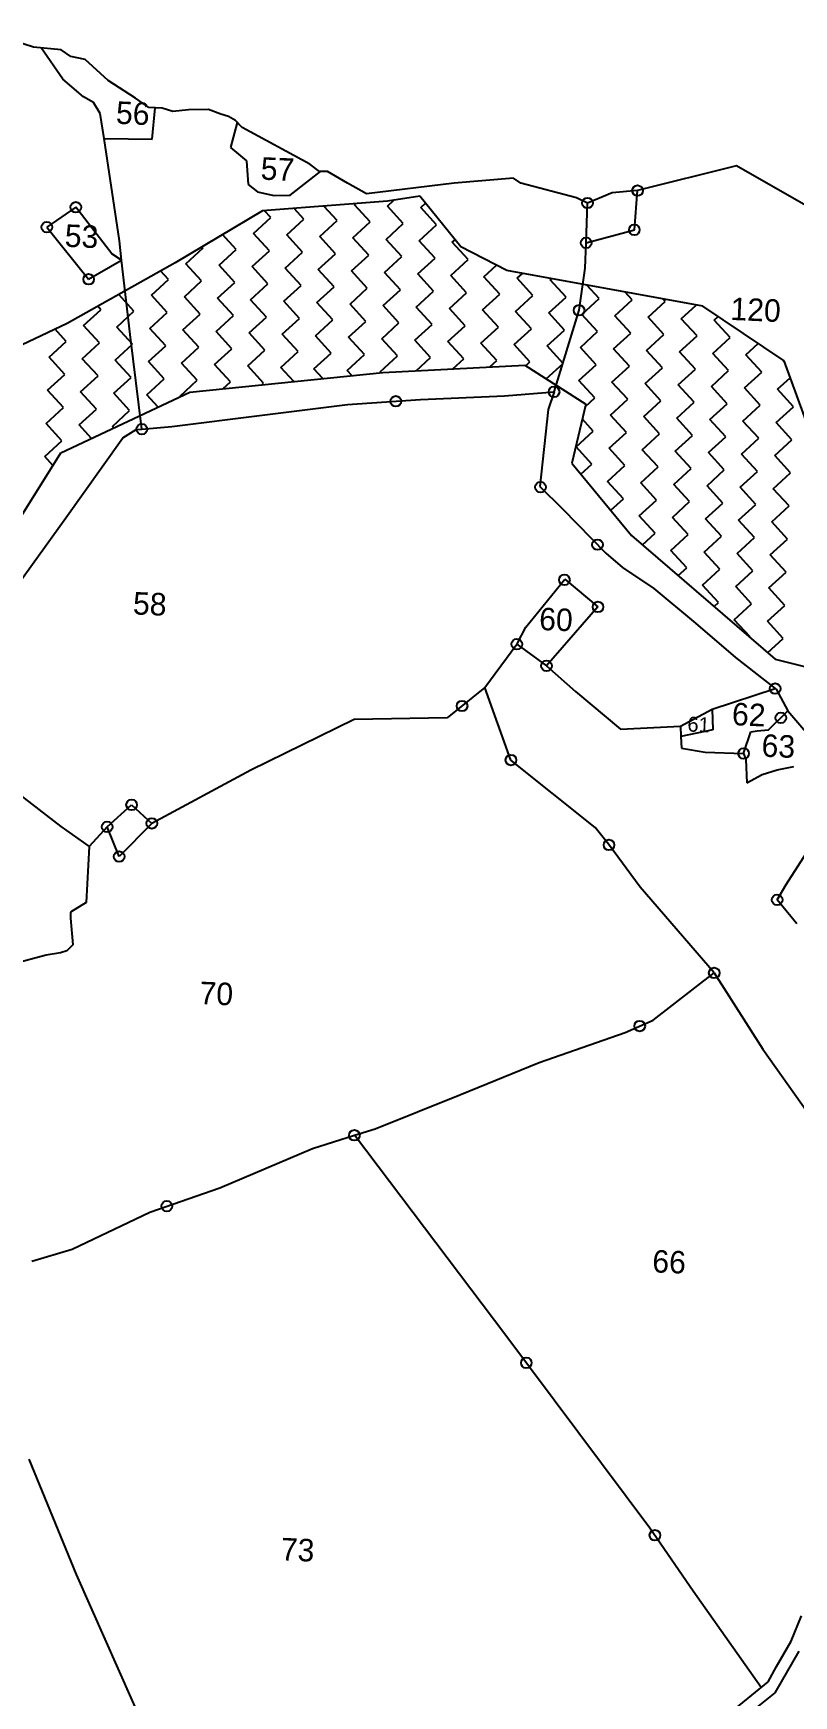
# Model space of a CAD drawing. Header units: metres. Extents: x 325382 to 334163, y 1808984 to 1815491.
# Drawn here: x 330589 to 331198, y 1813295 to 1814627 of the extents above; entities that cross this region are included whole.
import ezdxf

# ---------------------------------------------------------------- set-up
doc = ezdxf.new("R2010")
doc.units = ezdxf.units.M
doc.header["$MEASUREMENT"] = 0
for name, color, linetype in [('POLY_HATCH', 12, 'Continuous'), ('POLY_PARCEL', 6, 'Continuous'), ('POLY_WATER', 4, 'Continuous'), ('TEXT_PARCEL', 7, 'Continuous')]:
    doc.layers.add(name, color=color, linetype=linetype)
doc.styles.add('TEXT_MAP', font='', dxfattribs={"height": 1.8})
doc.styles.get('TEXT_MAP').set_extended_font_data('Kruti Dev 050')

msp = doc.modelspace()

# ---------------------------------------------------------------- linework, layer by layer
for centre in [(331072.6, 1814500.6), (330622.7, 1814487.3), (331032.5, 1814490.7), (330599.5, 1814471.3), (331070, 1814469.2), (331031.4, 1814458.8), (330633, 1814429.6), (331025.7, 1814404.8), (330879, 1814331.9), (331005.7, 1814339.5), (330675.6, 1814309.6), (330994.9, 1814263.1), (331040.5, 1814217.1), (331014, 1814188.9), (331040.9, 1814167.2), (330975.9, 1814137.4), (330999.7, 1814120.1), (331182.8, 1814101.8), (330932, 1814087.9), (331187.3, 1814078.4), (330971.2, 1814044.6), (331157.5, 1814049.9), (330667.4, 1814008.7), (330647.8, 1813991.1), (330683.6, 1813993.9), (331049.7, 1813976.6), (330657.4, 1813967.3), (331184.4, 1813932.7), (331134, 1813874.1), (331074.3, 1813831.6), (330845.8, 1813744.1), (330695.6, 1813687.3), (330983.5, 1813561.9), (331086.5, 1813423.8)]:
    msp.add_circle(centre, 4.26)
at = {"layer": 'POLY_HATCH'}
for p, q in [((330898.2, 1814496.1), (330872.2, 1814492.1)), ((330931.1, 1814455.6), (330898.2, 1814496.1)), ((330772.1, 1814484.4), (330702.2, 1814442.9)), ((330872.2, 1814492.1), (330772.1, 1814484.4)), ((330702.2, 1814442.9), (330615.7, 1814394.1)), ((330967.9, 1814436.6), (330931.1, 1814455.6)), ((331124.8, 1814408), (330967.9, 1814436.6)), ((331189.9, 1814364.2), (331124.8, 1814408)), ((330615.7, 1814394.1), (330495.6, 1814337.2)), ((331228.6, 1814258.3), (331189.9, 1814364.2)), ((330713.9, 1814339.2), (330868.6, 1814354.9)), ((330868.6, 1814354.9), (330982.2, 1814360.9)), ((330982.2, 1814360.9), (331031.2, 1814329.6)), ((330610.8, 1814290.7), (330713.9, 1814339.2)), ((331031.2, 1814329.6), (331019.9, 1814282.3)), ((330575.1, 1814233.9), (330610.8, 1814290.7)), ((331019.9, 1814282.3), (331067.8, 1814224.5)), ((331067.8, 1814224.5), (331182.9, 1814125.3)), ((331182.9, 1814125.3), (331277, 1814101.6))]:
    msp.add_line(p, q, dxfattribs=at)
at = {"layer": 'POLY_HATCH', "linetype": 'Continuous'}
for p, q in [((330778.9, 1814479), (330773.8, 1814484.5)), ((330805.4, 1814477.8), (330797.6, 1814486.3)), ((330832, 1814476.6), (330821.4, 1814488.2)), ((330845.8, 1814489.3), (330846.7, 1814490.1)), ((330858.5, 1814475.5), (330845.8, 1814489.3)), ((330872.3, 1814488.1), (330877.5, 1814492.9)), ((330885, 1814474.3), (330872.3, 1814488.1)), ((330898.9, 1814487), (330902.7, 1814490.5)), ((330911.5, 1814473.1), (330898.9, 1814487)), ((330765.1, 1814466.3), (330778.9, 1814479)), ((330791.6, 1814465.1), (330805.4, 1814477.8)), ((330818.1, 1814463.9), (330832, 1814476.6)), ((330844.6, 1814462.8), (330858.5, 1814475.5)), ((330871.2, 1814461.6), (330885, 1814474.3)), ((330897.7, 1814460.4), (330911.5, 1814473.1)), ((330751.2, 1814453.6), (330740.3, 1814465.5)), ((330777.8, 1814452.4), (330765.1, 1814466.3)), ((330804.3, 1814451.3), (330791.6, 1814465.1)), ((330830.8, 1814450.1), (330818.1, 1814463.9)), ((330857.3, 1814448.9), (330844.6, 1814462.8)), ((330883.8, 1814447.8), (330871.2, 1814461.6)), ((330910.4, 1814446.6), (330897.7, 1814460.4)), ((330924.2, 1814459.3), (330926.5, 1814461.3)), ((330936.9, 1814445.4), (330924.2, 1814459.3)), ((330710.9, 1814442.1), (330724.7, 1814454.8)), ((330724.7, 1814454.8), (330723.8, 1814455.7)), ((330737.4, 1814440.9), (330751.2, 1814453.6)), ((330763.9, 1814439.8), (330777.8, 1814452.4)), ((330790.4, 1814438.6), (330804.3, 1814451.3)), ((330816.9, 1814437.4), (330830.8, 1814450.1)), ((330843.5, 1814436.3), (330857.3, 1814448.9)), ((330870, 1814435.1), (330883.8, 1814447.8)), ((330896.5, 1814433.9), (330910.4, 1814446.6)), ((330923, 1814432.7), (330936.9, 1814445.4)), ((330683.2, 1814416.8), (330697, 1814429.4)), ((330697, 1814429.4), (330690.6, 1814436.4)), ((330723.5, 1814428.3), (330710.9, 1814442.1)), ((330750.1, 1814427.1), (330737.4, 1814440.9)), ((330776.6, 1814425.9), (330763.9, 1814439.8)), ((330803.1, 1814424.7), (330790.4, 1814438.6)), ((330829.6, 1814423.6), (330816.9, 1814437.4)), ((330856.1, 1814422.4), (330843.5, 1814436.3)), ((330882.7, 1814421.2), (330870, 1814435.1)), ((330909.2, 1814420.1), (330896.5, 1814433.9)), ((330935.7, 1814418.9), (330923, 1814432.7)), ((330949.6, 1814431.6), (330959.7, 1814440.9)), ((330962.2, 1814417.7), (330949.6, 1814431.6)), ((330976.1, 1814430.4), (330980.4, 1814434.3)), ((330988.8, 1814416.6), (330976.1, 1814430.4)), ((331002.6, 1814429.2), (331003.6, 1814430.1)), ((330669.3, 1814404.1), (330657.1, 1814417.4)), ((330695.8, 1814402.9), (330683.2, 1814416.8)), ((330709.7, 1814415.6), (330723.5, 1814428.3)), ((330736.2, 1814414.4), (330750.1, 1814427.1)), ((330762.7, 1814413.2), (330776.6, 1814425.9)), ((330789.3, 1814412.1), (330803.1, 1814424.7)), ((330815.8, 1814410.9), (330829.6, 1814423.6)), ((330842.3, 1814409.7), (330856.1, 1814422.4)), ((330868.8, 1814408.6), (330882.7, 1814421.2)), ((330895.3, 1814407.4), (330909.2, 1814420.1)), ((330921.9, 1814406.2), (330935.7, 1814418.9)), ((330948.4, 1814405.1), (330962.2, 1814417.7)), ((330974.9, 1814403.9), (330988.8, 1814416.6)), ((331015.3, 1814415.4), (331002.6, 1814429.2)), ((331041.8, 1814414.2), (331032, 1814424.9)), ((331068.3, 1814413.1), (331062.6, 1814419.3)), ((330629, 1814392.6), (330642.8, 1814405.2)), ((330642.8, 1814405.2), (330640.3, 1814408)), ((330655.5, 1814391.4), (330669.3, 1814404.1)), ((330682, 1814390.2), (330695.8, 1814402.9)), ((330722.4, 1814401.7), (330709.7, 1814415.6)), ((330748.9, 1814400.6), (330736.2, 1814414.4)), ((330775.4, 1814399.4), (330762.7, 1814413.2)), ((330801.9, 1814398.2), (330789.3, 1814412.1)), ((330828.5, 1814397.1), (330815.8, 1814410.9)), ((330855, 1814395.9), (330842.3, 1814409.7)), ((330881.5, 1814394.7), (330868.8, 1814408.6)), ((330908, 1814393.5), (330895.3, 1814407.4)), ((330934.5, 1814392.4), (330921.9, 1814406.2)), ((330961.1, 1814391.2), (330948.4, 1814405.1)), ((330987.6, 1814390), (330974.9, 1814403.9)), ((331001.4, 1814402.7), (331015.3, 1814415.4)), ((331014.1, 1814388.9), (331001.4, 1814402.7)), ((331027.9, 1814401.5), (331041.8, 1814414.2)), ((331054.5, 1814400.4), (331068.3, 1814413.1)), ((331081, 1814399.2), (331094.8, 1814411.9)), ((331094.8, 1814411.9), (331093.1, 1814413.7)), ((331107.5, 1814398), (331119.4, 1814408.9)), ((330615.1, 1814379.9), (330606.2, 1814389.6)), ((330641.6, 1814378.7), (330629, 1814392.6)), ((330668.2, 1814377.6), (330655.5, 1814391.4)), ((330694.7, 1814376.4), (330682, 1814390.2)), ((330708.5, 1814389.1), (330722.4, 1814401.7)), ((330735, 1814387.9), (330748.9, 1814400.6)), ((330761.6, 1814386.7), (330775.4, 1814399.4)), ((330788.1, 1814385.6), (330801.9, 1814398.2)), ((330814.6, 1814384.4), (330828.5, 1814397.1)), ((330841.1, 1814383.2), (330855, 1814395.9)), ((330867.7, 1814382), (330881.5, 1814394.7)), ((330894.2, 1814380.9), (330908, 1814393.5)), ((330920.7, 1814379.7), (330934.5, 1814392.4)), ((330947.2, 1814378.5), (330961.1, 1814391.2)), ((330973.7, 1814377.4), (330987.6, 1814390)), ((331040.6, 1814387.7), (331027.9, 1814401.5)), ((331067.1, 1814386.5), (331054.5, 1814400.4)), ((331093.7, 1814385.4), (331081, 1814399.2)), ((331120.2, 1814384.2), (331107.5, 1814398)), ((331134, 1814396.9), (331137.1, 1814399.7)), ((331146.7, 1814383), (331134, 1814396.9)), ((330601.3, 1814367.2), (330615.1, 1814379.9)), ((330627.8, 1814366), (330641.6, 1814378.7)), ((330654.3, 1814364.9), (330668.2, 1814377.6)), ((330680.8, 1814363.7), (330694.7, 1814376.4)), ((330721.2, 1814375.2), (330708.5, 1814389.1)), ((330747.7, 1814374), (330735, 1814387.9)), ((330774.2, 1814372.9), (330761.6, 1814386.7)), ((330800.8, 1814371.7), (330788.1, 1814385.6)), ((330827.3, 1814370.5), (330814.6, 1814384.4)), ((330853.8, 1814369.4), (330841.1, 1814383.2)), ((330880.3, 1814368.2), (330867.7, 1814382)), ((330906.8, 1814367), (330894.2, 1814380.9)), ((330933.4, 1814365.9), (330920.7, 1814379.7)), ((330959.9, 1814364.7), (330947.2, 1814378.5)), ((330986.4, 1814363.5), (330973.7, 1814377.4)), ((331000.3, 1814376.2), (331014.1, 1814388.9)), ((331012.9, 1814362.3), (331000.3, 1814376.2)), ((331026.8, 1814375), (331040.6, 1814387.7)), ((331053.3, 1814373.9), (331067.1, 1814386.5)), ((331079.8, 1814372.7), (331093.7, 1814385.4)), ((331106.3, 1814371.5), (331120.2, 1814384.2)), ((331132.9, 1814370.3), (331146.7, 1814383)), ((331159.4, 1814369.2), (331169.1, 1814378.1)), ((330613.9, 1814353.4), (330601.3, 1814367.2)), ((330640.5, 1814352.2), (330627.8, 1814366)), ((330667, 1814351), (330654.3, 1814364.9)), ((330693.5, 1814349.9), (330680.8, 1814363.7)), ((330707.4, 1814362.5), (330721.2, 1814375.2)), ((330733.9, 1814361.4), (330747.7, 1814374)), ((330760.4, 1814360.2), (330774.2, 1814372.9)), ((330786.9, 1814359), (330800.8, 1814371.7)), ((330813.4, 1814357.9), (330827.3, 1814370.5)), ((330840, 1814356.7), (330853.8, 1814369.4)), ((330866.5, 1814355.5), (330880.3, 1814368.2)), ((330895.2, 1814356.3), (330906.8, 1814367)), ((330924.7, 1814357.9), (330933.4, 1814365.9)), ((330954.2, 1814359.4), (330959.9, 1814364.7)), ((330983, 1814360.4), (330986.4, 1814363.5)), ((331039.5, 1814361.2), (331026.8, 1814375)), ((331066, 1814360), (331053.3, 1814373.9)), ((331092.5, 1814358.8), (331079.8, 1814372.7)), ((331119, 1814357.7), (331106.3, 1814371.5)), ((331145.5, 1814356.5), (331132.9, 1814370.3)), ((331172.1, 1814355.3), (331159.4, 1814369.2)), ((331190.1, 1814363.4), (331188.8, 1814364.9)), ((330600.1, 1814340.7), (330613.9, 1814353.4)), ((330626.6, 1814339.5), (330640.5, 1814352.2)), ((330653.1, 1814338.4), (330667, 1814351)), ((330679.7, 1814337.2), (330693.5, 1814349.9)), ((330720, 1814348.7), (330707.4, 1814362.5)), ((330746.6, 1814347.5), (330733.9, 1814361.4)), ((330773.1, 1814346.4), (330760.4, 1814360.2)), ((330797.3, 1814347.7), (330786.9, 1814359)), ((330820.6, 1814350.1), (330813.4, 1814357.9)), ((330843.9, 1814352.4), (330840, 1814356.7)), ((330867.2, 1814354.8), (330866.5, 1814355.5)), ((330999.4, 1814349.9), (331012.9, 1814362.3)), ((331025.6, 1814348.5), (331039.5, 1814361.2)), ((331052.1, 1814347.3), (331066, 1814360)), ((331078.7, 1814346.2), (331092.5, 1814358.8)), ((331105.2, 1814345), (331119, 1814357.7)), ((331131.7, 1814343.8), (331145.5, 1814356.5)), ((331158.2, 1814342.7), (331172.1, 1814355.3)), ((331184.7, 1814341.5), (331194.8, 1814350.7)), ((330612.8, 1814326.9), (330600.1, 1814340.7)), ((330639.3, 1814325.7), (330626.6, 1814339.5)), ((330665.8, 1814324.5), (330653.1, 1814338.4)), ((330688.7, 1814327.3), (330679.7, 1814337.2)), ((330706.2, 1814336), (330720, 1814348.7)), ((330740.4, 1814341.9), (330746.6, 1814347.5)), ((330771.7, 1814345.1), (330773.1, 1814346.4)), ((331038.3, 1814334.7), (331025.6, 1814348.5)), ((331064.8, 1814333.5), (331052.1, 1814347.3)), ((331091.3, 1814332.3), (331078.7, 1814346.2)), ((331117.8, 1814331.1), (331105.2, 1814345)), ((331144.4, 1814330), (331131.7, 1814343.8)), ((331170.9, 1814328.8), (331158.2, 1814342.7)), ((331197.4, 1814327.6), (331184.7, 1814341.5)), ((330598.9, 1814314.2), (330612.8, 1814326.9)), ((330625.5, 1814313), (330639.3, 1814325.7)), ((330652, 1814311.8), (330665.8, 1814324.5)), ((330706.5, 1814335.7), (330706.2, 1814336)), ((331030.8, 1814327.8), (331038.3, 1814334.7)), ((331051, 1814320.8), (331064.8, 1814333.5)), ((331077.5, 1814319.6), (331091.3, 1814332.3)), ((331104, 1814318.5), (331117.8, 1814331.1)), ((331130.5, 1814317.3), (331144.4, 1814330)), ((331157, 1814316.1), (331170.9, 1814328.8)), ((331183.6, 1814315), (331197.4, 1814327.6)), ((330611.6, 1814300.3), (330598.9, 1814314.2)), ((330635.3, 1814302.2), (330625.5, 1814313)), ((330653.1, 1814310.6), (330652, 1814311.8)), ((331037.1, 1814308.1), (331028.4, 1814317.7)), ((331063.6, 1814307), (331051, 1814320.8)), ((331090.2, 1814305.8), (331077.5, 1814319.6)), ((331116.7, 1814304.6), (331104, 1814318.5)), ((331143.2, 1814303.5), (331130.5, 1814317.3)), ((331169.7, 1814302.3), (331157, 1814316.1)), ((331196.2, 1814301.1), (331183.6, 1814315)), ((330597.8, 1814287.7), (330611.6, 1814300.3)), ((331023.3, 1814295.5), (331037.1, 1814308.1)), ((331049.8, 1814294.3), (331063.6, 1814307)), ((331076.3, 1814293.1), (331090.2, 1814305.8)), ((331102.8, 1814292), (331116.7, 1814304.6)), ((331129.4, 1814290.8), (331143.2, 1814303.5)), ((331155.9, 1814289.6), (331169.7, 1814302.3)), ((331182.4, 1814288.4), (331196.2, 1814301.1)), ((330604.4, 1814280.4), (330597.8, 1814287.7)), ((331035.9, 1814281.6), (331023.3, 1814295.5)), ((331062.5, 1814280.4), (331049.8, 1814294.3)), ((331089, 1814279.3), (331076.3, 1814293.1)), ((331115.5, 1814278.1), (331102.8, 1814292)), ((331142, 1814276.9), (331129.4, 1814290.8)), ((331168.6, 1814275.8), (331155.9, 1814289.6)), ((331195.1, 1814274.6), (331182.4, 1814288.4)), ((331027.1, 1814273.5), (331035.9, 1814281.6)), ((331048.6, 1814267.8), (331062.5, 1814280.4)), ((331075.1, 1814266.6), (331089, 1814279.3)), ((331101.7, 1814265.4), (331115.5, 1814278.1)), ((331128.2, 1814264.3), (331142, 1814276.9)), ((331154.7, 1814263.1), (331168.6, 1814275.8)), ((331181.2, 1814261.9), (331195.1, 1814274.6)), ((331061.3, 1814253.9), (331048.6, 1814267.8)), ((331087.8, 1814252.8), (331075.1, 1814266.6)), ((331114.3, 1814251.6), (331101.7, 1814265.4)), ((331140.9, 1814250.4), (331128.2, 1814264.3)), ((331167.4, 1814249.2), (331154.7, 1814263.1)), ((331193.9, 1814248.1), (331181.2, 1814261.9)), ((331051.1, 1814244.6), (331061.3, 1814253.9)), ((331074, 1814240.1), (331087.8, 1814252.8)), ((331100.5, 1814238.9), (331114.3, 1814251.6)), ((331127, 1814237.7), (331140.9, 1814250.4)), ((331153.5, 1814236.6), (331167.4, 1814249.2)), ((331180.1, 1814235.4), (331193.9, 1814248.1)), ((331086.7, 1814226.2), (331074, 1814240.1)), ((331113.2, 1814225.1), (331100.5, 1814238.9)), ((331139.7, 1814223.9), (331127, 1814237.7)), ((331166.2, 1814222.7), (331153.5, 1814236.6)), ((331192.7, 1814221.6), (331180.1, 1814235.4)), ((331076.5, 1814217), (331086.7, 1814226.2)), ((331099.3, 1814212.4), (331113.2, 1814225.1)), ((331125.8, 1814211.2), (331139.7, 1814223.9)), ((331152.4, 1814210), (331166.2, 1814222.7)), ((331178.9, 1814208.9), (331192.7, 1814221.6)), ((331112, 1814198.5), (331099.3, 1814212.4)), ((331138.5, 1814197.4), (331125.8, 1814211.2)), ((331165, 1814196.2), (331152.4, 1814210)), ((331191.6, 1814195), (331178.9, 1814208.9)), ((331105.2, 1814192.3), (331112, 1814198.5)), ((331124.7, 1814184.7), (331138.5, 1814197.4)), ((331151.2, 1814183.5), (331165, 1814196.2)), ((331177.7, 1814182.4), (331191.6, 1814195)), ((331137.4, 1814170.9), (331124.7, 1814184.7)), ((331163.9, 1814169.7), (331151.2, 1814183.5)), ((331190.4, 1814168.5), (331177.7, 1814182.4)), ((331133.8, 1814167.6), (331137.4, 1814170.9)), ((331150, 1814157), (331163.9, 1814169.7)), ((331176.6, 1814155.8), (331190.4, 1814168.5)), ((331162.7, 1814143.2), (331150, 1814157)), ((331189.2, 1814142), (331176.6, 1814155.8)), ((331162.4, 1814142.9), (331162.7, 1814143.2)), ((331176.7, 1814130.6), (331189.2, 1814142))]:
    msp.add_line(p, q, dxfattribs=at)
at = {"layer": 'POLY_PARCEL'}
for p, q in [((330612.2, 1814590), (330595.1, 1814614.9)), ((330628.8, 1814575.8), (330612.2, 1814590)), ((330636.8, 1814571.3), (330628.8, 1814575.8)), ((330642.3, 1814562.5), (330636.8, 1814571.3)), ((330645.4, 1814542.4), (330642.3, 1814562.5)), ((330683.9, 1814541.7), (330686.3, 1814567)), ((330752, 1814555.1), (330746.5, 1814535.1)), ((330645.4, 1814542.4), (330683.9, 1814541.7)), ((330657.6, 1814460.5), (330645.4, 1814542.4)), ((330746.5, 1814535.1), (330759.5, 1814524.6)), ((330759.5, 1814524.6), (330760.7, 1814505.4)), ((330794.3, 1814497), (330818.7, 1814515.9)), ((330760.7, 1814505.4), (330768.1, 1814499.7)), ((330768.1, 1814499.7), (330781.3, 1814496.8)), ((330781.3, 1814496.8), (330794.3, 1814497)), ((331070, 1814469.2), (331072.6, 1814500.6)), ((330622.7, 1814487.3), (330599.5, 1814471.3)), ((330651.6, 1814450), (330622.7, 1814487.3)), ((331031.4, 1814458.8), (331032.5, 1814490.7)), ((330599.5, 1814471.3), (330633, 1814429.6)), ((331031.4, 1814458.8), (331070, 1814469.2)), ((330659.4, 1814444.9), (330657.6, 1814460.5)), ((331030.7, 1814438.6), (331031.4, 1814458.8)), ((330633, 1814429.6), (330659.4, 1814444.9)), ((330659.4, 1814444.9), (330651.6, 1814450)), ((330666.2, 1814385.4), (330659.4, 1814444.9)), ((331025.7, 1814404.8), (331030.7, 1814438.6)), ((331005.7, 1814339.5), (331025.7, 1814404.8)), ((330675.6, 1814309.6), (330666.2, 1814385.4)), ((330898.7, 1814333.3), (330966, 1814336.4)), ((330966, 1814336.4), (331005.7, 1814339.5)), ((331005.7, 1814339.5), (331001.1, 1814325.3)), ((330771.9, 1814320.9), (330840.3, 1814329.4)), ((330840.3, 1814329.4), (330898.7, 1814333.3)), ((331001.1, 1814325.3), (330994.3, 1814263.7)), ((330671, 1814309.2), (330675.6, 1814309.6)), ((330675.6, 1814309.6), (330699.5, 1814311.7)), ((330699.5, 1814311.7), (330771.9, 1814320.9)), ((330613.4, 1814236.7), (330660.5, 1814302.7)), ((330660.5, 1814302.7), (330671, 1814309.2)), ((330994.3, 1814263.7), (331012.4, 1814245.8)), ((331012.4, 1814245.8), (331047.2, 1814210.2)), ((330577, 1814186.3), (330613.4, 1814236.7)), ((331047.2, 1814210.2), (331060.5, 1814198.8)), ((331060.5, 1814198.8), (331085.7, 1814181.9)), ((330983, 1814151.1), (331014.4, 1814189.4)), ((331014.4, 1814189.4), (331040.9, 1814167.2)), ((331085.7, 1814181.9), (331119, 1814154.3)), ((331040.9, 1814167.2), (330999.7, 1814120.1)), ((330976.4, 1814138.1), (330983, 1814151.1)), ((331119, 1814154.3), (331151, 1814126.6)), ((330950.4, 1814102.8), (330975.9, 1814137.4)), ((330975.9, 1814137.4), (330976.4, 1814138.1)), ((330975.9, 1814137.4), (330999.7, 1814120.1)), ((331151, 1814126.6), (331182.8, 1814101.8)), ((330999.7, 1814120.1), (331022.8, 1814099.5)), ((330950.4, 1814102.8), (330920.1, 1814078.3)), ((330971.2, 1814044.6), (330950.4, 1814102.8)), ((331022.8, 1814099.5), (331059, 1814069.3)), ((331132.4, 1814085.4), (331182.8, 1814101.8)), ((331182.8, 1814101.8), (331183.5, 1814101.3)), ((331183.5, 1814101.3), (331193, 1814084)), ((331107, 1814071.7), (331132.4, 1814085.4)), ((331132.4, 1814085.4), (331132.9, 1814068.8)), ((331177.4, 1814068.7), (331193, 1814084)), ((331193, 1814084), (331207.3, 1814067.1)), ((330845.7, 1814077.2), (330762.8, 1814036.5)), ((330920.1, 1814078.3), (330845.7, 1814077.2)), ((331059, 1814069.3), (331107, 1814071.7)), ((331107, 1814071.7), (331107.3, 1814063.4)), ((331132.9, 1814068.8), (331107.3, 1814063.4)), ((331107.3, 1814063.4), (331107.7, 1814054.1)), ((331157.5, 1814049.9), (331163.3, 1814067.1)), ((331163.3, 1814067.1), (331168.3, 1814068.1)), ((331168.3, 1814068.1), (331177.4, 1814068.7)), ((331038.6, 1813990.5), (330971.2, 1814044.6)), ((331107.7, 1814054.1), (331126.8, 1814050.8)), ((331126.8, 1814050.8), (331157.5, 1814049.9)), ((331157.5, 1814049.9), (331159.4, 1814045)), ((331159.4, 1814045), (331160, 1814026.3)), ((330762.8, 1814036.5), (330683.6, 1813993.9)), ((331160, 1814026.3), (331172.4, 1814033.1)), ((331172.4, 1814033.1), (331184.4, 1814036.7)), ((331184.4, 1814036.7), (331197.8, 1814039.4)), ((330575.4, 1814018.6), (330610.8, 1813991.5)), ((330647.8, 1813991.1), (330667.4, 1814008.7)), ((330667.4, 1814008.7), (330683.6, 1813993.9)), ((330610.8, 1813991.5), (330633.4, 1813975.5)), ((330647.8, 1813991.1), (330633.4, 1813975.5)), ((330657.4, 1813967.3), (330647.8, 1813991.1)), ((330683.6, 1813993.9), (330657.4, 1813967.3)), ((331049.2, 1813977.3), (331038.6, 1813990.5)), ((331074.7, 1813942.7), (331049.2, 1813977.3)), ((330633.4, 1813975.5), (330630.9, 1813930.6)), ((331191.5, 1813944.9), (331208, 1813970.2)), ((331134, 1813874.1), (331074.7, 1813942.7)), ((331184.4, 1813932.7), (331191.5, 1813944.9)), ((330630.9, 1813930.6), (330618.4, 1813922.7)), ((331200.1, 1813913.5), (331184.4, 1813932.7)), ((330618.4, 1813922.7), (330618.4, 1813918)), ((330618.4, 1813918), (330620.3, 1813896.6)), ((330599, 1813888.4), (330573.1, 1813881.4)), ((330610.4, 1813890.1), (330599, 1813888.4)), ((330615.6, 1813891.9), (330610.4, 1813890.1)), ((330620.3, 1813896.6), (330615.6, 1813891.9)), ((331085.1, 1813836.3), (331134, 1813874.1)), ((331134, 1813874.1), (331173, 1813813.2)), ((331062.6, 1813826.5), (331085.1, 1813836.3)), ((330993.9, 1813802.4), (331062.6, 1813826.5)), ((331173, 1813813.2), (331219.2, 1813748)), ((330930.2, 1813776.6), (330993.9, 1813802.4)), ((330862.4, 1813749.3), (330930.2, 1813776.6)), ((330812.2, 1813733.4), (330845.8, 1813744.1)), ((330845.8, 1813744.1), (330862.4, 1813749.3)), ((330967, 1813583.9), (330845.8, 1813744.1)), ((330738.1, 1813702.1), (330812.2, 1813733.4)), ((330682, 1813682.5), (330738.1, 1813702.1)), ((330619.9, 1813653), (330682, 1813682.5)), ((330587.5, 1813643.3), (330619.9, 1813653)), ((331082.5, 1813429.5), (330967, 1813583.9)), ((330623.2, 1813392.3), (330585.4, 1813484.8)), ((331117.2, 1813379), (331082.5, 1813429.5)), ((330683, 1813257.6), (330623.2, 1813392.3)), ((331171.7, 1813301.9), (331117.2, 1813379))]:
    msp.add_line(p, q, dxfattribs=at)
at = {"layer": 'POLY_WATER'}
for p, q in [((330588.7, 1814615.4), (330554, 1814626.6)), ((330611, 1814613.4), (330588.7, 1814615.4)), ((330618.7, 1814607.9), (330611, 1814613.4)), ((330630.3, 1814605.5), (330618.7, 1814607.9)), ((330648.5, 1814588.7), (330630.3, 1814605.5)), ((330670.6, 1814574.7), (330648.5, 1814588.7)), ((330681.3, 1814567.2), (330670.6, 1814574.7)), ((330691.9, 1814566.7), (330681.3, 1814567.2)), ((330700.4, 1814564.1), (330691.9, 1814566.7)), ((330712.9, 1814565.4), (330700.4, 1814564.1)), ((330729.1, 1814565.6), (330712.9, 1814565.4)), ((330738.8, 1814561.9), (330729.1, 1814565.6)), ((330745.1, 1814559.9), (330738.8, 1814561.9)), ((330750.5, 1814556.7), (330745.1, 1814559.9)), ((330755.9, 1814551.3), (330750.5, 1814556.7)), ((330810, 1814521.7), (330755.9, 1814551.3)), ((330817.9, 1814515.9), (330810, 1814521.7)), ((330824.4, 1814515.9), (330817.9, 1814515.9)), ((330840.2, 1814506.5), (330824.4, 1814515.9)), ((330973.3, 1814510.6), (330925.7, 1814506.5)), ((330979.1, 1814506.7), (330973.3, 1814510.6)), ((331151.8, 1814520.6), (331072.6, 1814500.6)), ((331220.5, 1814481.2), (331151.8, 1814520.6)), ((330855.6, 1814498.1), (330840.2, 1814506.5)), ((330925.7, 1814506.5), (330855.6, 1814498.1)), ((331023.6, 1814494.9), (330979.1, 1814506.7)), ((331052.3, 1814498.9), (331032.5, 1814490.7)), ((331072.6, 1814500.6), (331052.3, 1814498.9)), ((331032.5, 1814490.7), (331023.6, 1814494.9)), ((331195.5, 1813339.1), (331204, 1813359.2)), ((331183.9, 1813318.6), (331195.5, 1813339.1)), ((331201.6, 1813331), (331182.4, 1813297.5)), ((331177.1, 1813306.4), (331183.9, 1813318.6)), ((331151.1, 1813285.1), (331177.1, 1813306.4)), ((331182.4, 1813297.5), (331166.4, 1813284.9))]:
    msp.add_line(p, q, dxfattribs=at)

# ---------------------------------------------------------------- texts
at = {"layer": 'TEXT_PARCEL', "style": 'TEXT_MAP'}
for s, height, p in [('56', 18.02, (330654.6, 1814554.2)), ('57', 18.02, (330770.5, 1814509.5)), ('53', 18.02, (330613.6, 1814455.7)), ('120', 18.02, (331146.7, 1814397.1)), ('58', 18.02, (330668.2, 1814161.3)), ('60', 18.02, (330993.5, 1814148.8)), ('62', 18.02, (331147.9, 1814072.6)), ('61', 12.01, (331112.3, 1814067.5)), ('63', 18.02, (331171.6, 1814047.4)), ('70', 18.02, (330721.5, 1813849.2)), ('66', 18.02, (331084.1, 1813634.4)), ('73', 18.02, (330786.6, 1813403.8))]:
    msp.add_text(s, height=height, rotation=357.4749, dxfattribs=at).set_placement(p)

doc.saveas('drawing.dxf')
